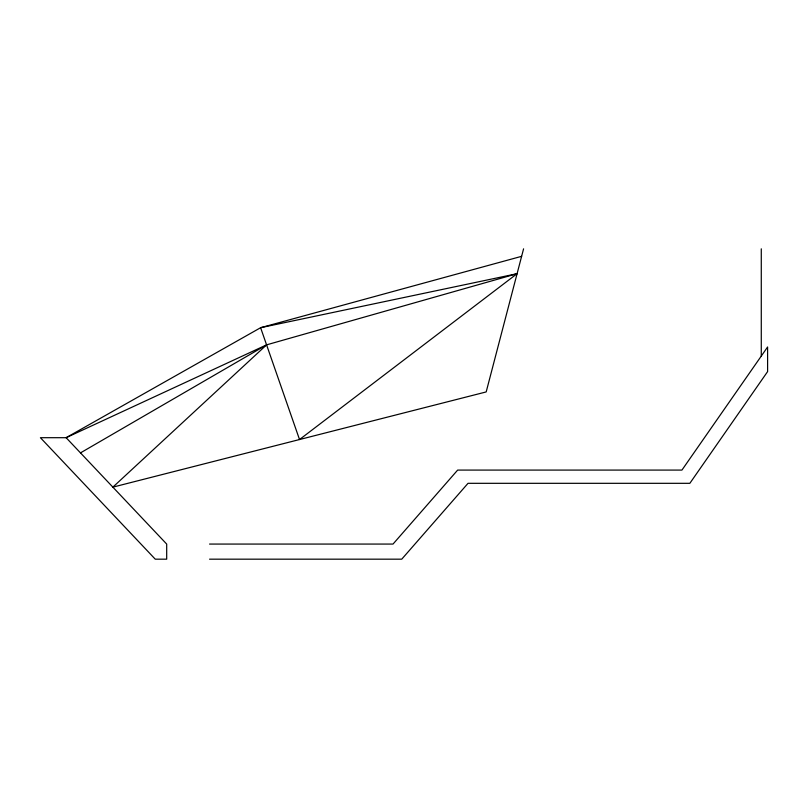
<?xml version="1.0" encoding="UTF-8"?>
<svg xmlns="http://www.w3.org/2000/svg" width="808" height="808" viewBox="0 0 808 808"><rect width="100%" height="100%" fill="white"/><g stroke="black" fill="none" stroke-linecap="round" stroke-linejoin="round"><path stroke-width="1.21" d="M523.584 248.824L486.184 391.93L112.868 487.143L266.579 344.854L517.09 273.69L299.526 439.542L260.61 327.705L521.625 256.328M80.487 452.884L266.579 344.854L66.125 437.694L40.4 437.694L155.257 559.176L166.69 559.176L166.69 544.067L66.125 437.694L260.61 327.705L517.09 273.69M209.555 544.067L393.021 544.067L457.651 470.084L681.932 470.084L767.6 346.986L767.6 371.599L689.85 483.315L468.024 483.315L401.738 559.176L209.555 559.176M761.277 248.824L761.277 356.076"/></g></svg>
